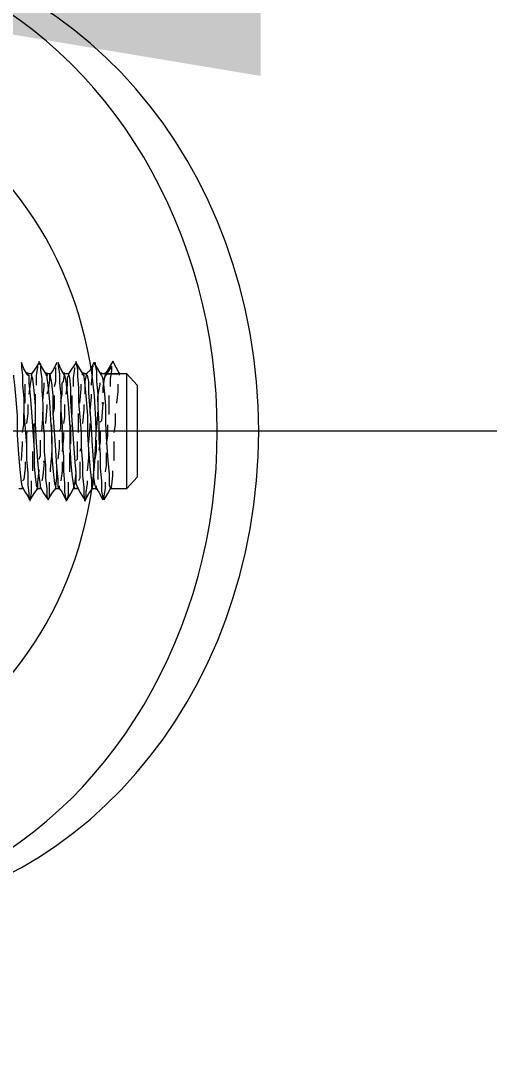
# Model space of a CAD drawing. Header units: millimetres. Extents: x 89051 to 218395, y -330386 to -125649.
# Drawn here: x 92655.6 to 92700.2, y -127080.5 to -126982.1 of the extents above; entities that cross this region are included whole.
import ezdxf

# ---------------------------------------------------------------- set-up
doc = ezdxf.new("R2010")
doc.units = ezdxf.units.MM
doc.header["$LTSCALE"] = 13
for name, pattern in [('1 实线', [0]), ('ACAD_ISO04W100', [30, 24, -3, 0, -3]), ('CENTER', [50.8, 31.75, -6.35, 6.35, -6.35])]:
    doc.linetypes.add(name, pattern=pattern)
doc.layers.get('0').update_dxf_attribs({"color": 1, "linetype": 'CENTER'})
doc.layers.add('C00-00-00', color=7, linetype='Continuous')
doc.layers.add('标注、文本', color=3, linetype='Continuous', lineweight=25)
doc.styles.get("Standard").update_dxf_attribs({"font": 'gbenor.shx', "bigfont": 'gbcbig.shx'})
doc.dimstyles.new('1-15', dxfattribs={"dimscale": 20, "dimtxt": 3.5, "dimasz": 2, "dimexe": 1.5, "dimexo": 0.5, "dimgap": 0.5, "dimtad": 1, "dimtoh": 1, "dimdec": 1, "dimdsep": 46, "dimtxsty": 'Standard', "dimcen": 2.5, "dimclrd": 3, "dimclre": 3, "dimclrt": 3, "dimadec": 0, "dimazin": 2, "dimtfac": 1, "dimtdec": 1, "dimtmove": 0, "dimatfit": 2, "dimfxl": 1, "dimarcsym": 0})

# ---------------------------------------------------------------- blocks, each defined once
blk = doc.blocks.new('*D525')
at = {"layer": 'Defpoints', "color": 0, "transparency": 16777216}
for p in [(92769.431, -126980.658), (92769.431, -127044.24), (92638.431, -127080.467)]:
    blk.add_point(p, dxfattribs=at)
at = {"layer": '标注、文本', "color": 3, "lineweight": -2, "transparency": 16777216}
for p, q in [((92638.431, -127070.467), (92638.431, -126950.658)), ((92769.431, -127034.24), (92769.431, -126950.658)), ((92678.431, -126980.658), (92729.431, -126980.658))]:
    blk.add_line(p, q, dxfattribs=at)
at = {"layer": '标注、文本', "color": 3, "transparency": 16777216}
for points in [[(92678.431, -126973.991), (92678.431, -126987.324), (92638.431, -126980.658)], [(92729.431, -126973.991), (92729.431, -126987.324), (92769.431, -126980.658)]]:
    blk.add_solid(points, dxfattribs=at)
at = {"layer": '标注、文本', "color": 3, "transparency": 16777216, "insert": (92703.931, -126935.658), "char_height": 70, "attachment_point": 5}
blk.add_mtext('120', dxfattribs=at)

msp = doc.modelspace()

# ---------------------------------------------------------------- hatches: boundary and pattern name
at = {"layer": 'C00-00-00'}
h = msp.add_hatch(color=256, dxfattribs=at)
h.dxf.hatch_style = 2
h.paths.add_polyline_path([(92658.232, -127015.753), (92658.196, -127015.838), (92658.111, -127015.874), (92658.025, -127015.838), (92657.99, -127015.753), (92658.025, -127015.668), (92658.111, -127015.632), (92658.196, -127015.668)])
h = msp.add_hatch(color=256, dxfattribs=at)
h.dxf.hatch_style = 2
h.paths.add_polyline_path([(92662.588, -127014.906), (92662.552, -127014.991), (92662.467, -127015.027), (92662.382, -127014.991), (92662.346, -127014.906), (92662.382, -127014.82), (92662.467, -127014.785), (92662.552, -127014.82)])
h = msp.add_hatch(color=256, dxfattribs=at)
h.dxf.hatch_style = 2
h.paths.add_polyline_path([(92663.556, -127018.415), (92663.52, -127018.501), (92663.435, -127018.536), (92663.35, -127018.501), (92663.314, -127018.415), (92663.35, -127018.33), (92663.435, -127018.294), (92663.52, -127018.33)])
h = msp.add_hatch(color=256, dxfattribs=at)
h.dxf.hatch_style = 2
h.paths.add_polyline_path([(92656.296, -127021.198), (92656.26, -127021.284), (92656.175, -127021.319), (92656.089, -127021.284), (92656.054, -127021.198), (92656.089, -127021.113), (92656.175, -127021.077), (92656.26, -127021.113)])
h = msp.add_hatch(color=256, dxfattribs=at)
h.dxf.hatch_style = 2
h.paths.add_polyline_path([(92657.99, -127023.981), (92657.954, -127024.067), (92657.869, -127024.102), (92657.783, -127024.067), (92657.748, -127023.981), (92657.783, -127023.896), (92657.869, -127023.861), (92657.954, -127023.896)])
h = msp.add_hatch(color=256, dxfattribs=at)
h.dxf.hatch_style = 2
h.paths.add_polyline_path([(92662.951, -127026.523), (92662.915, -127026.608), (92662.83, -127026.644), (92662.745, -127026.608), (92662.709, -127026.523), (92662.745, -127026.437), (92662.83, -127026.402), (92662.915, -127026.437)])

# ---------------------------------------------------------------- linework, layer by layer
at = {"color": 7, "linetype": '1 实线', "lineweight": 0}
for centre, major_axis, ratio, start_param, end_param in [((92634.498, -127021.077), (0, 45.983), 0.866025, 2.304713, 7.120065), ((92638.431, -127021.077), (0, 45.983), 0.866025, 3.141593, 6.283185), ((92631.352, -127021.077), (0, -34.608), 0.908418, 6.283185, 9.424778)]:
    msp.add_ellipse(centre, major_axis=major_axis, ratio=ratio, start_param=start_param, end_param=end_param, dxfattribs=at)
at = {"layer": 'C00-00-00', "lineweight": 15}
for points in [[(92656.296, -127015.753), (92655.933, -127015.148), (92655.691, -127014.543)], [(92655.691, -127014.543), (92655.691, -127015.027), (92655.812, -127015.753), (92655.812, -127016.721), (92655.933, -127017.931), (92655.933, -127019.383), (92656.054, -127020.835), (92656.175, -127022.408), (92656.175, -127023.739), (92656.296, -127025.071), (92656.296, -127026.16), (92656.417, -127027.007), (92656.417, -127027.491), (92656.538, -127027.612)], [(92657.385, -127014.543), (92656.901, -127015.269), (92656.659, -127015.632)], [(92657.385, -127014.543), (92657.385, -127014.422)], [(92658.111, -127015.753), (92657.748, -127015.148), (92657.385, -127014.543)], [(92657.385, -127014.543), (92657.506, -127014.664), (92657.506, -127015.269), (92657.627, -127016.116), (92657.627, -127017.205), (92657.748, -127018.536), (92657.748, -127019.988), (92657.869, -127021.44), (92657.869, -127023.013), (92657.99, -127024.345), (92657.99, -127025.555), (92658.111, -127026.523), (92658.111, -127027.249), (92658.232, -127027.612)], [(92659.079, -127014.543), (92658.716, -127015.269), (92658.474, -127015.632)], [(92659.805, -127015.753), (92659.442, -127015.148), (92659.2, -127014.543)], [(92659.2, -127014.543), (92659.2, -127014.906), (92659.321, -127015.632), (92659.321, -127016.479), (92659.442, -127017.689), (92659.442, -127019.141), (92659.563, -127020.593), (92659.563, -127022.045), (92659.684, -127023.497), (92659.684, -127024.829), (92659.805, -127026.039), (92659.805, -127026.886), (92659.926, -127027.491), (92659.926, -127027.612)], [(92660.894, -127014.543), (92660.41, -127015.269), (92660.168, -127015.632)], [(92660.894, -127014.543), (92660.894, -127014.422)], [(92661.62, -127015.753), (92661.257, -127015.148), (92660.894, -127014.543)], [(92660.894, -127014.543), (92660.894, -127014.664), (92661.015, -127015.148), (92661.015, -127015.874), (92661.136, -127016.963), (92661.136, -127018.294), (92661.257, -127019.746), (92661.378, -127021.198), (92661.378, -127022.65), (92661.499, -127024.102), (92661.499, -127025.313), (92661.62, -127026.402), (92661.62, -127027.128), (92661.741, -127027.612)], [(92662.588, -127014.543), (92662.225, -127015.269), (92661.862, -127015.632)], [(92663.314, -127015.753), (92662.951, -127015.148), (92662.588, -127014.543)], [(92662.588, -127014.543), (92662.709, -127014.543), (92662.709, -127014.785), (92662.83, -127015.39), (92662.83, -127016.358), (92662.951, -127017.568), (92662.951, -127018.899), (92663.072, -127020.351), (92663.072, -127021.803), (92663.193, -127023.255), (92663.193, -127024.587), (92663.314, -127025.797), (92663.314, -127026.765), (92663.435, -127027.37), (92663.435, -127027.612)], [(92664.403, -127014.422), (92663.677, -127015.632)], [(92665.008, -127015.632), (92664.403, -127014.422)], [(92656.296, -127015.632), (92656.296, -127015.511)], [(92656.296, -127015.753), (92656.296, -127015.632)], [(92656.659, -127015.632), (92656.296, -127015.632)], [(92656.659, -127015.632), (92656.659, -127015.753)], [(92657.143, -127015.753), (92657.264, -127015.027)], [(92657.264, -127015.027), (92657.264, -127014.906)], [(92658.111, -127015.632), (92658.111, -127015.511)], [(92658.474, -127015.632), (92658.111, -127015.632)], [(92658.474, -127015.632), (92658.353, -127015.753)], [(92658.958, -127015.511), (92658.958, -127015.027)], [(92658.958, -127016.358), (92658.958, -127015.511)], [(92659.805, -127015.632), (92659.805, -127015.511)], [(92659.805, -127015.753), (92659.805, -127015.632)], [(92660.168, -127015.632), (92659.805, -127015.632)], [(92660.168, -127015.632), (92660.168, -127015.753)], [(92661.015, -127026.402), (92660.894, -127026.039), (92660.894, -127025.071), (92660.773, -127023.618), (92660.652, -127021.803), (92660.531, -127019.988), (92660.41, -127018.294), (92660.41, -127016.963), (92660.289, -127015.995), (92660.168, -127015.632), (92660.168, -127015.753)], [(92660.652, -127015.995), (92660.773, -127015.148)], [(92660.773, -127015.148), (92660.773, -127015.027)], [(92661.499, -127015.753), (92661.499, -127015.632)], [(92661.62, -127015.632), (92661.62, -127015.511)], [(92661.62, -127015.753), (92661.62, -127015.632)], [(92661.983, -127015.632), (92661.62, -127015.632)], [(92661.862, -127015.632), (92661.862, -127015.753)], [(92662.346, -127016.6), (92662.467, -127015.632)], [(92662.467, -127015.632), (92662.467, -127014.906)], [(92663.314, -127015.632), (92663.314, -127015.511)], [(92665.734, -127015.632), (92663.314, -127015.632)], [(92663.677, -127015.632), (92663.556, -127016.116)], [(92663.798, -127015.632), (92663.556, -127015.995)], [(92663.677, -127015.632), (92663.677, -127015.511)], [(92663.677, -127015.632), (92665.008, -127015.632)], [(92664.282, -127014.906), (92663.798, -127015.632)], [(92664.161, -127016.116), (92664.282, -127015.269)], [(92664.282, -127015.269), (92664.282, -127015.027)], [(92665.008, -127015.632), (92665.008, -127015.511)], [(92665.008, -127015.753), (92665.008, -127015.632)], [(92666.702, -127016.721), (92665.734, -127015.632)], [(92665.734, -127021.077), (92665.734, -127020.109), (92665.734, -127019.02), (92665.734, -127018.173), (92665.734, -127017.326), (92665.734, -127016.721), (92665.734, -127016.116), (92665.734, -127015.874), (92665.734, -127015.632)], [(92655.812, -127026.402), (92655.691, -127025.918), (92655.57, -127024.708), (92655.449, -127023.255), (92655.328, -127021.44), (92655.328, -127019.625), (92655.207, -127018.052), (92655.086, -127016.721), (92654.965, -127015.874), (92654.965, -127015.753)], [(92656.054, -127017.326), (92656.054, -127016.6)], [(92656.296, -127015.753), (92656.417, -127015.753), (92656.417, -127016.479), (92656.538, -127017.689), (92656.659, -127019.262), (92656.78, -127021.077), (92656.901, -127022.892), (92656.901, -127024.466), (92657.022, -127025.676), (92657.143, -127026.402)], [(92656.538, -127016.6), (92656.417, -127017.568)], [(92656.659, -127015.874), (92656.538, -127016.6)], [(92656.659, -127015.753), (92656.659, -127015.874)], [(92657.506, -127026.402), (92657.506, -127026.16), (92657.385, -127025.313), (92657.264, -127023.86), (92657.143, -127022.166), (92657.022, -127020.351), (92657.022, -127018.657), (92656.901, -127017.205), (92656.78, -127016.116), (92656.659, -127015.753)], [(92657.143, -127016.721), (92657.143, -127015.753)], [(92657.869, -127016.842), (92657.869, -127016.479)], [(92658.111, -127015.753), (92658.111, -127015.995), (92658.232, -127016.963), (92658.353, -127018.294), (92658.474, -127019.988), (92658.595, -127021.803), (92658.595, -127023.497), (92658.716, -127024.95), (92658.837, -127026.039), (92658.958, -127026.402)], [(92658.353, -127016.237), (92658.232, -127017.205)], [(92658.353, -127015.753), (92658.353, -127016.237)], [(92659.321, -127026.402), (92659.2, -127026.402), (92659.2, -127025.676), (92659.079, -127024.466), (92658.958, -127022.892), (92658.837, -127021.077), (92658.716, -127019.383), (92658.716, -127017.689), (92658.595, -127016.479), (92658.474, -127015.874), (92658.474, -127015.753)], [(92658.837, -127016.842), (92658.958, -127016.358)], [(92659.563, -127016.479), (92659.684, -127016.358)], [(92659.563, -127017.568), (92659.563, -127016.479)], [(92659.684, -127016.358), (92659.805, -127015.753)], [(92659.805, -127015.753), (92659.926, -127016.358), (92660.047, -127017.447), (92660.168, -127018.899), (92660.289, -127020.714), (92660.289, -127022.529), (92660.41, -127024.224), (92660.531, -127025.434), (92660.652, -127026.281), (92660.652, -127026.402)], [(92660.047, -127016.721), (92659.926, -127017.568)], [(92660.168, -127015.753), (92660.047, -127015.995)], [(92660.047, -127015.995), (92660.047, -127016.721)], [(92660.652, -127016.842), (92660.652, -127015.995)], [(92661.378, -127017.084), (92661.378, -127016.6)], [(92661.62, -127015.753), (92661.62, -127015.874), (92661.741, -127016.721), (92661.862, -127018.052), (92661.983, -127019.625), (92661.983, -127021.44), (92662.104, -127023.255), (92662.225, -127024.708), (92662.346, -127025.797), (92662.346, -127026.402), (92662.467, -127026.402)], [(92661.862, -127015.753), (92661.741, -127016.358)], [(92661.741, -127016.358), (92661.741, -127017.568)], [(92662.83, -127026.402), (92662.709, -127026.281), (92662.588, -127025.434), (92662.588, -127024.224), (92662.467, -127022.529), (92662.346, -127020.714), (92662.225, -127019.02), (92662.104, -127017.447), (92662.104, -127016.358), (92661.983, -127015.753)], [(92662.346, -127016.721), (92662.346, -127016.6)], [(92662.951, -127017.81), (92663.193, -127016.6)], [(92663.193, -127016.6), (92663.193, -127016.479)], [(92663.314, -127015.753), (92663.435, -127016.116), (92663.556, -127017.205), (92663.677, -127018.657), (92663.677, -127020.351), (92663.798, -127022.166), (92663.919, -127023.86), (92664.04, -127025.192), (92664.04, -127026.16), (92664.161, -127026.523)], [(92663.556, -127016.116), (92663.435, -127016.963)], [(92664.161, -127016.842), (92664.161, -127016.116)], [(92664.887, -127017.326), (92664.887, -127016.6)], [(92666.702, -127016.721), (92666.702, -127016.842), (92666.702, -127017.326), (92666.702, -127017.81), (92666.702, -127018.536), (92666.702, -127019.262), (92666.702, -127020.109), (92666.702, -127021.077)], [(92656.054, -127018.415), (92656.054, -127017.326)], [(92657.022, -127018.052), (92657.022, -127017.568)], [(92657.748, -127018.173), (92657.869, -127016.842)], [(92658.232, -127017.205), (92658.111, -127017.568)], [(92658.837, -127018.899), (92658.837, -127017.689)], [(92659.442, -127018.294), (92659.563, -127017.568)], [(92660.531, -127018.294), (92660.531, -127017.689)], [(92661.257, -127018.415), (92661.378, -127017.084)], [(92662.346, -127017.81), (92662.346, -127017.568)], [(92663.435, -127016.963), (92663.435, -127017.447)], [(92664.04, -127018.536), (92664.04, -127017.689)], [(92664.766, -127018.415), (92664.887, -127017.326)], [(92656.296, -127018.536), (92656.296, -127019.383)], [(92657.022, -127019.383), (92657.022, -127018.052)], [(92657.748, -127018.294), (92657.748, -127018.173)], [(92658.111, -127018.536), (92658.111, -127018.778)], [(92659.805, -127018.536), (92659.805, -127019.746)], [(92660.531, -127019.504), (92660.531, -127018.294)], [(92661.62, -127018.536), (92661.62, -127019.02)], [(92662.225, -127019.141), (92662.346, -127017.81)], [(92662.951, -127018.294), (92662.951, -127017.81)], [(92663.435, -127018.415), (92663.314, -127020.109)], [(92664.04, -127019.504), (92664.04, -127018.536)], [(92655.933, -127020.472), (92655.933, -127019.383)], [(92656.296, -127019.383), (92656.175, -127020.351)], [(92657.748, -127019.867), (92657.748, -127019.262)], [(92658.111, -127018.778), (92657.99, -127020.351)], [(92658.716, -127019.504), (92658.837, -127018.899)], [(92659.442, -127020.835), (92659.442, -127019.262)], [(92661.136, -127020.109), (92661.136, -127019.383)], [(92661.62, -127019.02), (92661.499, -127020.351)], [(92662.225, -127019.383), (92662.225, -127019.141)], [(92662.83, -127021.077), (92662.951, -127019.504)], [(92662.951, -127019.504), (92662.951, -127019.262)], [(92664.645, -127020.472), (92664.645, -127019.383)], [(92655.812, -127021.198), (92655.933, -127020.472)], [(92656.901, -127020.956), (92656.901, -127020.351)], [(92657.627, -127021.077), (92657.748, -127019.867)], [(92658.595, -127021.924), (92658.595, -127020.472)], [(92659.805, -127019.746), (92659.684, -127020.351)], [(92660.41, -127021.319), (92660.41, -127020.472)], [(92661.136, -127021.198), (92661.136, -127020.109)], [(92662.104, -127022.166), (92662.225, -127020.593)], [(92662.225, -127020.593), (92662.225, -127020.351)], [(92663.314, -127020.109), (92663.193, -127020.23)], [(92663.919, -127021.561), (92663.919, -127020.472)], [(92664.524, -127021.198), (92664.645, -127020.472)], [(92656.175, -127021.198), (92656.175, -127023.013)], [(92656.901, -127022.166), (92656.901, -127020.956)], [(92657.869, -127021.198), (92657.869, -127022.287)], [(92659.321, -127021.077), (92659.442, -127020.835)], [(92659.684, -127021.198), (92659.684, -127021.682)], [(92660.41, -127022.287), (92660.41, -127021.319)], [(92661.378, -127021.198), (92661.378, -127022.65)], [(92663.193, -127021.077), (92663.193, -127022.045)], [(92663.798, -127022.287), (92663.919, -127021.561)], [(92665.734, -127026.523), (92665.734, -127026.281), (92665.734, -127026.039), (92665.734, -127025.434), (92665.734, -127024.829), (92665.734, -127023.981), (92665.734, -127023.134), (92665.734, -127022.045), (92665.734, -127021.077)], [(92666.702, -127021.077), (92666.702, -127022.045), (92666.702, -127022.892), (92666.702, -127023.618), (92666.702, -127024.345), (92666.702, -127024.95), (92666.702, -127025.313), (92666.702, -127025.434)], [(92655.691, -127023.86), (92655.812, -127022.287)], [(92655.812, -127022.287), (92655.812, -127022.045)], [(92657.506, -127023.376), (92657.506, -127021.924)], [(92657.869, -127022.287), (92657.869, -127023.013)], [(92658.595, -127022.287), (92658.595, -127021.924)], [(92659.321, -127022.65), (92659.321, -127021.924)], [(92659.684, -127021.682), (92659.563, -127023.013)], [(92661.015, -127023.739), (92661.015, -127022.045)], [(92662.83, -127023.013), (92662.83, -127021.924)], [(92663.193, -127022.045), (92663.072, -127022.892)], [(92664.524, -127022.287), (92664.524, -127022.045)], [(92664.524, -127023.86), (92664.524, -127022.287)], [(92656.78, -127023.86), (92656.78, -127023.013)], [(92657.385, -127023.739), (92657.506, -127023.376)], [(92658.474, -127024.708), (92658.595, -127023.376)], [(92658.595, -127023.376), (92658.595, -127023.134)], [(92659.2, -127023.739), (92659.321, -127022.65)], [(92660.289, -127024.102), (92660.289, -127023.134)], [(92661.378, -127022.65), (92661.257, -127023.013)], [(92661.983, -127024.829), (92662.104, -127023.618)], [(92662.104, -127023.618), (92662.104, -127023.013)], [(92662.709, -127023.739), (92662.83, -127023.013)], [(92663.798, -127024.345), (92663.798, -127023.134)], [(92656.054, -127024.587), (92655.933, -127025.676)], [(92656.054, -127023.981), (92656.054, -127024.587)], [(92656.78, -127024.829), (92656.78, -127023.86)], [(92657.869, -127023.981), (92657.748, -127025.313)], [(92659.563, -127023.981), (92659.563, -127024.829)], [(92660.289, -127024.95), (92660.289, -127024.102)], [(92660.894, -127023.86), (92661.015, -127023.739)], [(92661.257, -127023.981), (92661.257, -127024.224)], [(92661.257, -127024.224), (92661.257, -127025.555)], [(92662.951, -127023.86), (92662.951, -127025.071)], [(92663.677, -127024.95), (92663.798, -127024.345)], [(92657.264, -127025.918), (92657.385, -127024.829)], [(92657.385, -127024.829), (92657.385, -127024.708)], [(92657.748, -127025.313), (92657.627, -127025.797)], [(92658.474, -127024.95), (92658.474, -127024.708)], [(92658.958, -127026.281), (92659.079, -127025.555)], [(92659.079, -127025.555), (92659.079, -127024.708)], [(92659.563, -127024.829), (92659.442, -127025.797)], [(92660.773, -127026.039), (92660.894, -127025.071)], [(92660.894, -127025.071), (92660.894, -127024.829)], [(92661.257, -127025.555), (92661.136, -127025.797)], [(92662.588, -127025.797), (92662.588, -127024.708)], [(92662.951, -127025.071), (92662.951, -127025.676)], [(92664.282, -127026.16), (92664.403, -127025.313)], [(92664.403, -127025.313), (92664.403, -127024.829)], [(92665.734, -127026.523), (92666.702, -127025.434)], [(92655.449, -127026.523), (92655.812, -127026.523)], [(92655.933, -127025.676), (92655.812, -127025.797)], [(92655.812, -127026.402), (92655.812, -127026.281)], [(92655.812, -127026.523), (92655.812, -127026.402)], [(92655.812, -127026.402), (92656.054, -127026.886), (92656.538, -127027.612)], [(92656.538, -127027.612), (92656.901, -127027.007), (92657.264, -127026.523)], [(92656.659, -127026.281), (92656.659, -127025.797)], [(92656.659, -127027.007), (92656.659, -127026.281)], [(92657.143, -127026.523), (92657.506, -127026.523)], [(92657.264, -127026.402), (92657.264, -127025.918)], [(92657.264, -127026.523), (92657.264, -127026.402)], [(92657.506, -127026.523), (92657.506, -127026.402)], [(92657.506, -127026.523), (92657.506, -127026.402)], [(92657.506, -127026.402), (92657.748, -127026.886), (92658.232, -127027.612)], [(92658.232, -127027.612), (92658.595, -127027.007), (92658.958, -127026.523)], [(92658.353, -127026.765), (92658.353, -127025.918)], [(92658.958, -127026.402), (92658.958, -127026.281)], [(92658.958, -127026.523), (92658.958, -127026.402)], [(92658.958, -127026.523), (92659.321, -127026.523)], [(92659.2, -127026.402), (92659.563, -127026.886), (92659.926, -127027.612)], [(92659.321, -127026.402), (92659.321, -127026.281)], [(92659.321, -127026.523), (92659.321, -127026.402)], [(92660.047, -127027.612), (92660.41, -127027.007), (92660.652, -127026.523)], [(92660.168, -127026.402), (92660.168, -127025.918)], [(92660.168, -127027.128), (92660.168, -127026.402)], [(92660.652, -127026.523), (92660.773, -127026.039)], [(92660.652, -127026.523), (92660.773, -127026.402)], [(92660.652, -127026.523), (92661.015, -127026.523)], [(92661.015, -127026.402), (92661.015, -127026.523)], [(92661.015, -127026.523), (92661.015, -127026.402)], [(92661.015, -127026.523), (92661.015, -127026.402)], [(92661.015, -127026.402), (92661.257, -127026.886), (92661.741, -127027.612)], [(92661.741, -127027.733), (92662.104, -127027.007), (92662.467, -127026.523)], [(92661.862, -127026.886), (92661.983, -127026.039)], [(92661.983, -127026.039), (92661.983, -127025.797)], [(92662.467, -127026.402), (92662.588, -127025.797)], [(92662.467, -127026.523), (92662.467, -127026.402)], [(92662.467, -127026.523), (92662.83, -127026.523)], [(92662.709, -127026.402), (92663.072, -127026.886), (92663.435, -127027.612)], [(92662.83, -127026.402), (92662.83, -127026.281)], [(92662.83, -127026.523), (92662.83, -127026.402)], [(92663.556, -127027.249), (92663.677, -127026.523)], [(92663.556, -127027.612), (92663.919, -127027.007), (92664.161, -127026.523)], [(92663.677, -127026.523), (92663.677, -127025.918)], [(92664.161, -127026.523), (92664.282, -127026.16)], [(92664.161, -127026.523), (92664.282, -127026.402)], [(92664.161, -127026.523), (92665.734, -127026.523)], [(92656.538, -127027.491), (92656.659, -127027.007)], [(92658.232, -127027.612), (92658.353, -127027.37)], [(92658.353, -127027.37), (92658.353, -127026.765)], [(92660.047, -127027.612), (92660.168, -127027.128)], [(92661.862, -127027.491), (92661.862, -127026.886)], [(92663.556, -127027.612), (92663.556, -127027.249)], [(92656.538, -127027.733), (92656.538, -127027.612)], [(92659.926, -127027.733), (92660.047, -127027.612)], [(92661.741, -127027.733), (92661.741, -127027.612)]]:
    msp.add_lwpolyline(points, dxfattribs=at)
at = {"layer": '标注、文本', "color": 1, "linetype": 'ACAD_ISO04W100', "lineweight": 15}
for p, q in [((92968.431, -127021.077), (92439.431, -127021.077)), ((92794.869, -127021.077), (92612.992, -127021.077))]:
    msp.add_line(p, q, dxfattribs=at)

# ---------------------------------------------------------------- dimensions: what is measured, and where the dimension line sits
at = {"layer": '标注、文本'}
dim = msp.add_linear_dim(base=(92769.431, -126980.658), p1=(92638.431, -127080.467), p2=(92769.431, -127044.24), text='120', dimstyle='1-15', dxfattribs=at)
dim.commit()
dim.dimension.update_dxf_attribs({"geometry": '*D525', "text_midpoint": (92703.931, -126935.658)})

doc.saveas('drawing.dxf')
